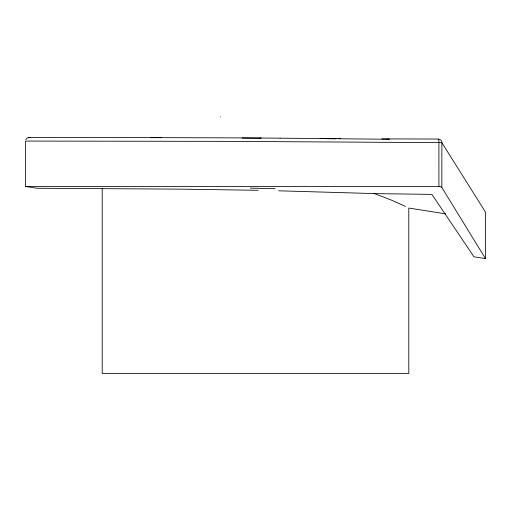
<?xml version="1.0" encoding="UTF-8"?>
<svg xmlns="http://www.w3.org/2000/svg" width="511" height="511" viewBox="0 0 511 511"><rect width="100%" height="100%" fill="white"/><g stroke="black" fill="none" stroke-linecap="round" stroke-linejoin="round"><path stroke-width="0.77" d="M258.112 190.29L179.815 189.134L37.047 188.259L25.55 186.451L25.55 141.074L228.232 141.362L441.849 142.652L485.45 212.052L485.45 258.592L473.953 256.79L431.916 194.378L376.728 193.65L278.636 190.801M441.785 187.511A3.647 1.59 -3.7 0 0 438.917 186.432L438.904 142.652A3.609 0.524 89.9 0 0 438.202 139.254M25.85 139.631L27.498 137.868L29.721 137.51L161.399 137.644M28.252 137.58L30.079 137.51M438.387 139.043L381.819 138.871M25.55 186.451L438.904 186.451M150.4 137.631L240.311 137.887M387.108 139.228L389.337 139.248L338.403 138.762M320.135 138.392L340.543 138.558M260.054 138.015L280.137 138.174M280.117 138.174L336.104 138.743L326.114 138.634M445.694 213.841L408.8 208.054L408.8 373.49L102.2 373.49L102.2 188.642M373.911 193.394L391.266 200.063L405.421 206.399M485.45 258.592L441.849 187.505L441.849 142.652A3.603 3.168 -31.3 0 0 438.847 139.356M250.249 188.131A208.616 11.14 1.9 0 1 275.078 188.725M242.131 138.021A194.659 3.373 0.6 0 1 261.242 138.149M240.726 137.919A194.084 3.532 0.6 0 1 260.329 138.047M220.452 116.866A250.543 0.626 25 0 1 220.273 116.783"/></g></svg>
